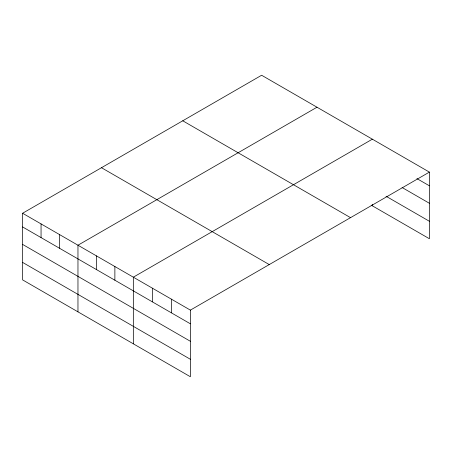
<?xml version="1.0" encoding="UTF-8"?>
<svg xmlns="http://www.w3.org/2000/svg" width="452" height="452" viewBox="0 0 452 452"><rect width="100%" height="100%" fill="white"/><g stroke="black" fill="none" stroke-linecap="round" stroke-linejoin="round"><path stroke-width="0.68" d="M429.4 172.116L261.623 75.252L22.6 213.254L22.6 279.884L190.377 376.748L190.377 310.117L429.4 172.116L429.4 238.746L371.165 205.129M316.988 107.22L77.964 245.216L77.964 311.846M372.358 139.182L133.334 277.183L133.334 343.814M416.919 178.602L429.4 185.806M402.065 187.495L429.4 203.276M386.025 196.236L429.4 221.277M182.744 120.791L350.52 217.655M101.48 167.715L269.256 264.578M22.6 213.254L190.377 310.117M22.6 226.938L190.377 323.801M22.6 244.408L190.377 341.277M22.6 262.409L190.377 359.278M372.358 204.417L372.358 205.813M171.364 299.139L171.364 312.824M152.347 288.161L152.347 301.846M114.876 266.527L114.876 280.212M96.423 255.872L96.423 269.556M59.511 234.56L59.511 248.25M41.053 223.904L41.053 237.594"/></g></svg>
